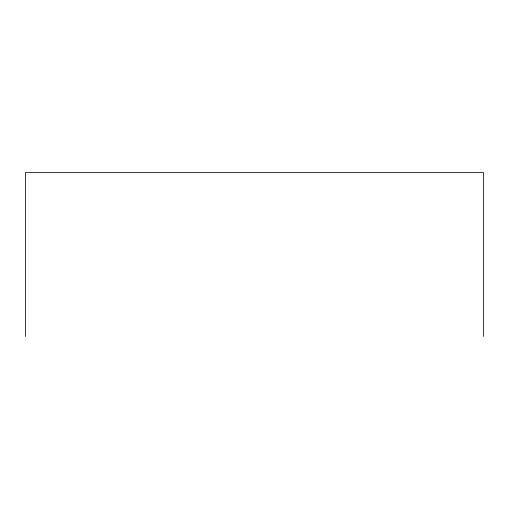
<?xml version="1.0" encoding="UTF-8"?>
<svg xmlns="http://www.w3.org/2000/svg" width="509" height="509" viewBox="0 0 509 509"><rect width="100%" height="100%" fill="white"/><g stroke="black" fill="none" stroke-linecap="round" stroke-linejoin="round"><path stroke-width="0.76" d="M483.55 336.424L483.55 172.576L25.45 172.576L25.45 336.424"/></g></svg>
